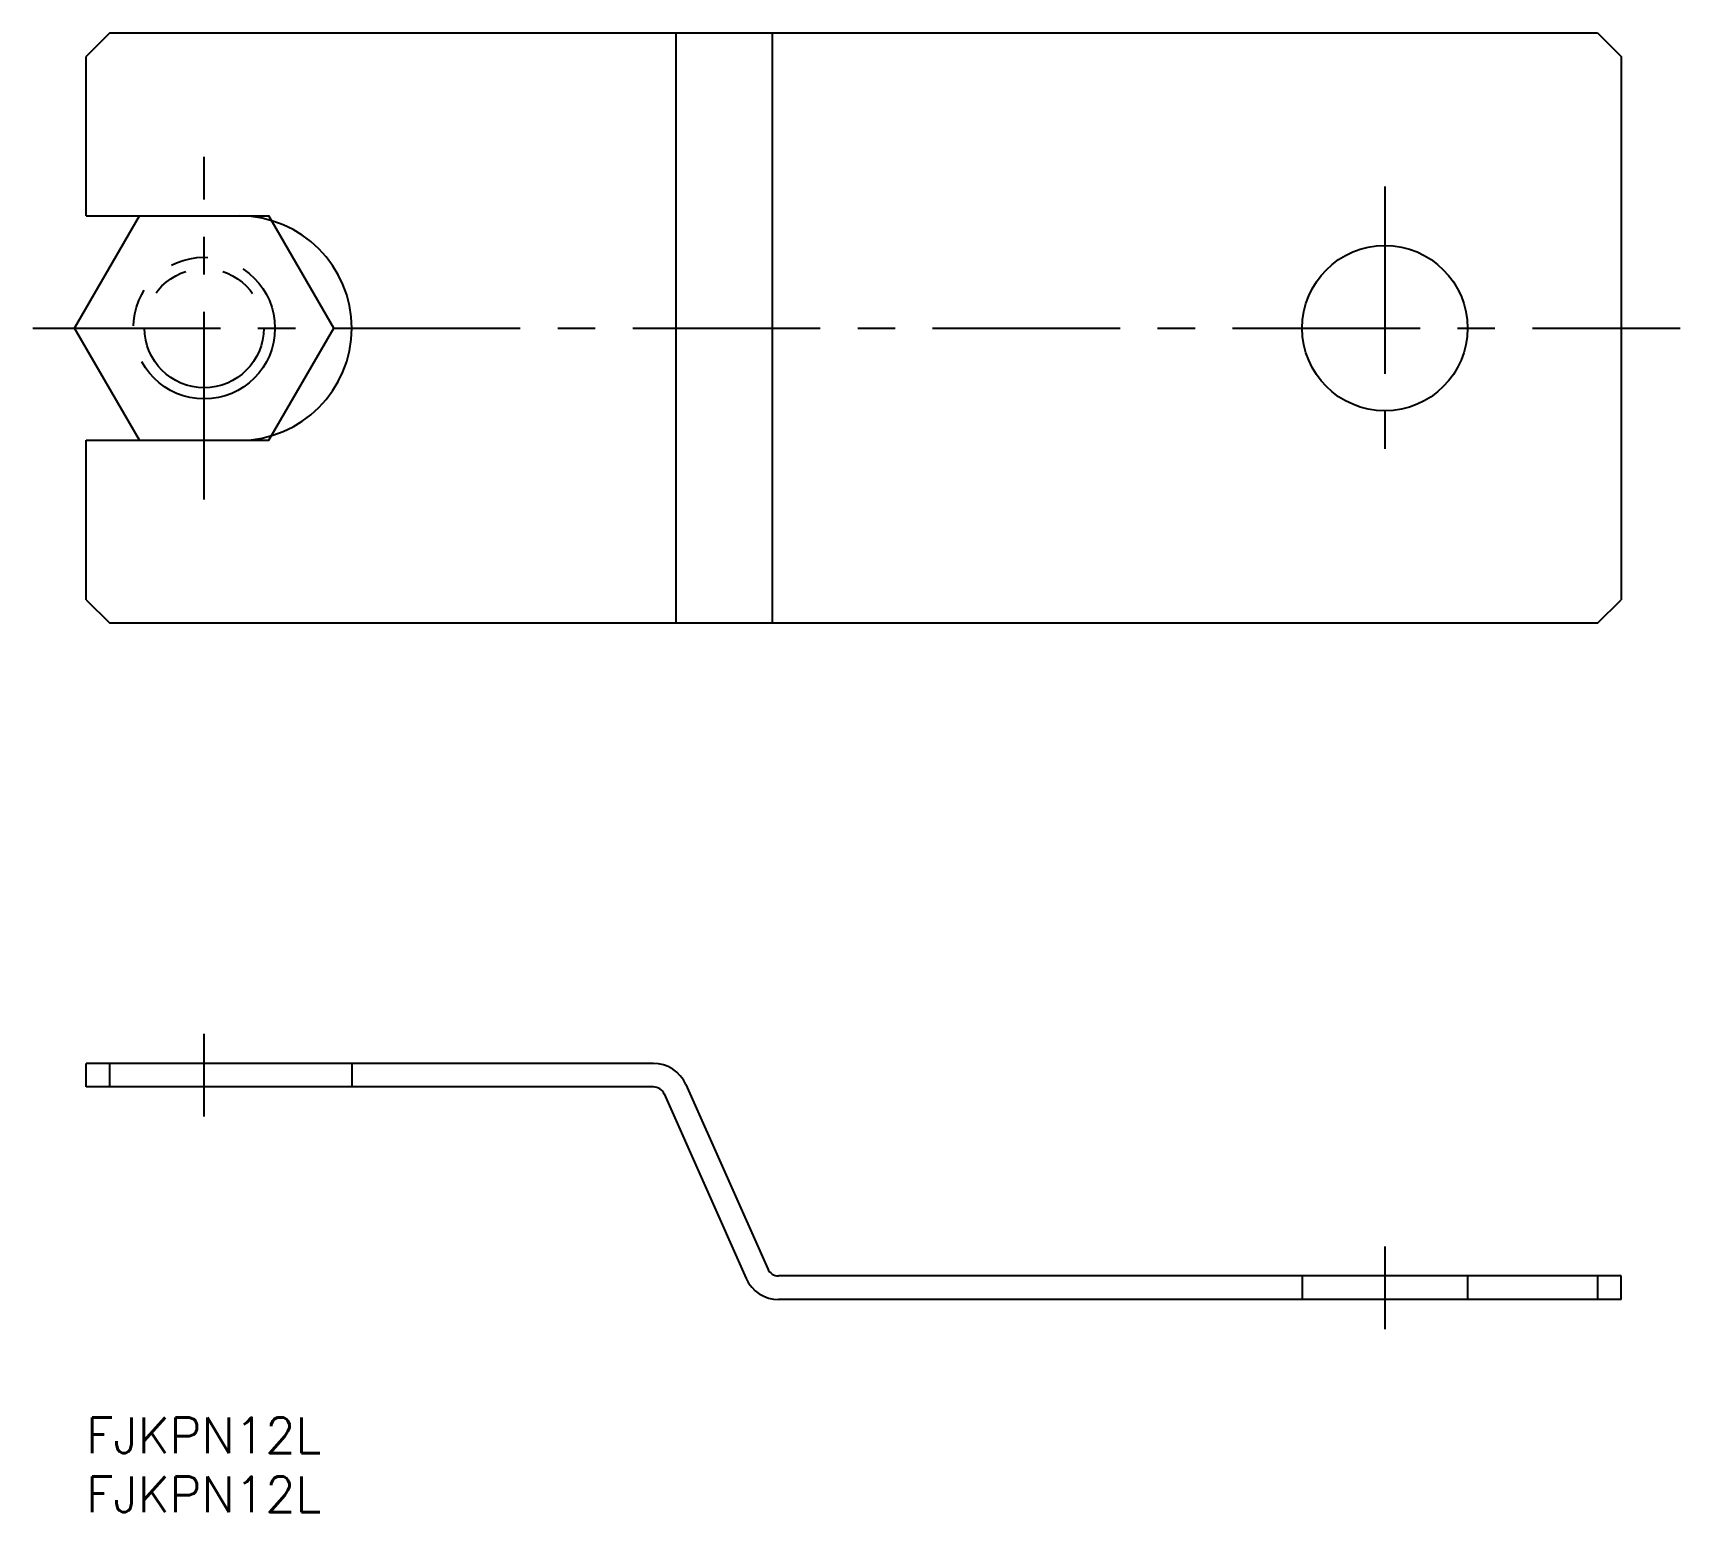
# Model space of a CAD drawing. Extents: x -5 to 135, y -8 to 117.
import ezdxf

# ---------------------------------------------------------------- set-up
doc = ezdxf.new("R2010")
doc.units = 0
doc.header["$LTSCALE"] = 0.5
for name, pattern in [('CENTER', [50.8, 31.75, -6.35, 6.35, -6.35]), ('DASHED', [19.05, 12.7, -6.35]), ('PHANTOM', [63.5, 31.75, -6.35, 6.35, -6.35, 6.35, -6.35])]:
    doc.linetypes.add(name, pattern=pattern)
doc.layers.get('0').update_dxf_attribs({"linetype": 'CONTINUOUS'})
for name, color, linetype in [('MSM_CENTER', 1, 'CENTER'), ('MSM_CONTINUOUS', 7, 'CONTINUOUS'), ('MSM_DASHED', 4, 'DASHED'), ('MSM_IMAGINARY', 6, 'PHANTOM'), ('MSM_PART_NUMBER', 7, 'CONTINUOUS')]:
    doc.layers.add(name, color=color, linetype=linetype)
doc.styles.get("Standard").update_dxf_attribs({"font": 'txt.shx', "height": 3, "bigfont": 'bigfont.shx'})

# ---------------------------------------------------------------- blocks, each defined once
blk = doc.blocks.new('*U6')
at = {"layer": 'MSM_PART_NUMBER'}
blk.add_text('FJKPN12L', height=3, dxfattribs=at).set_placement((0, -3))
blk = doc.blocks.new('*U7')
at = {"layer": 'MSM_PART_NUMBER'}
blk.add_text('FJKPN12L', height=3, dxfattribs=at).set_placement((0, -8))

msp = doc.modelspace()

# ---------------------------------------------------------------- linework, layer by layer
msp.add_line((128, 117.27), (130, 115.27))
at = {"layer": 'MSM_CENTER'}
for p, q in [((10, 77.77), (10, 106.77)), ((110, 104.27), (110, 80.27)), ((-4.5, 92.27), (135, 92.27)), ((10, 25.5), (10, 32.5)), ((110, 14.5), (110, 7.5))]:
    msp.add_line(p, q, dxfattribs=at)
at = {"layer": 'MSM_CONTINUOUS'}
for p, q in [((2, 117.27), (0, 115.27)), ((2, 117.27), (128, 117.27)), ((49.98, 67.27), (49.98, 117.27)), ((58.14, 67.27), (58.14, 117.27)), ((0, 101.77), (0, 115.27)), ((130, 115.27), (130, 69.27)), ((0, 101.77), (13, 101.77)), ((0, 82.77), (13, 82.77)), ((0, 69.27), (0, 82.77)), ((0, 69.27), (2, 67.27)), ((128, 67.27), (130, 69.27)), ((128, 67.27), (2, 67.27)), ((48.05, 30), (0, 30)), ((0, 28), (0, 30)), ((2, 28), (2, 30)), ((48.05, 28), (0, 28)), ((50.79, 28.22), (57.74, 12.59)), ((48.96, 27.41), (55.91, 11.78)), ((130, 12), (58.65, 12)), ((128, 12), (128, 10)), ((130, 10), (130, 12)), ((130, 10), (58.65, 10))]:
    msp.add_line(p, q, dxfattribs=at)
msp.add_circle((110, 92.27), 7, dxfattribs=at)
for centre, radius, start, end in [((13, 92.27), 9.5, 270, 90), ((48.05, 27), 3, 23.9625, 90), ((48.05, 27), 1, 23.9625, 90), ((58.65, 13), 1, 203.9625, 270), ((58.65, 13), 3, 203.9625, 270)]:
    msp.add_arc(centre, radius, start, end, dxfattribs=at)
at = {"layer": 'MSM_DASHED'}
for p, q in [((22.5, 30), (22.5, 28)), ((103, 12), (103, 10)), ((117, 12), (117, 10))]:
    msp.add_line(p, q, dxfattribs=at)
at = {"layer": 'MSM_IMAGINARY'}
for p, q in [((-0.97, 92.27), (4.52, 101.77)), ((13, 101.77), (15.48, 101.77)), ((20.97, 92.27), (15.48, 101.77)), ((4.52, 82.77), (-0.97, 92.27)), ((15.48, 82.77), (20.97, 92.27)), ((13, 82.77), (15.48, 82.77))]:
    msp.add_line(p, q, dxfattribs=at)
for radius in [6, 5.05]:
    msp.add_circle((10, 92.27), radius, dxfattribs=at)

# ---------------------------------------------------------------- block references
at = {"layer": 'MSM_CONTINUOUS'}
for name in ['*U6', '*U7']:
    msp.add_blockref(name, (0, 0), dxfattribs=at)

doc.saveas('drawing.dxf')
